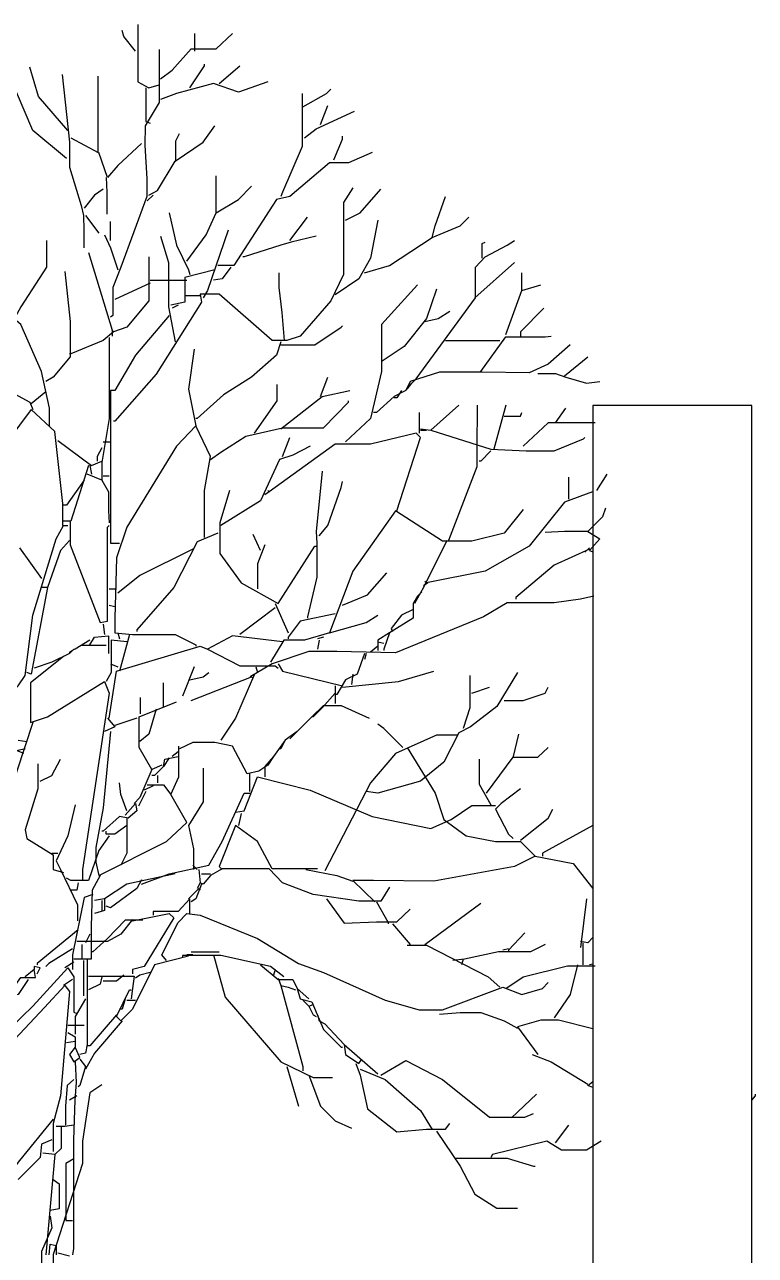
# Model space of a CAD drawing. Header units: centimetres. Extents: x -3096 to 17897, y -3131 to 15798.
# Drawn here: x 6250.5 to 6525.9, y -2701.6 to -2237.8 of the extents above; entities that cross this region are included whole.
import ezdxf

# ---------------------------------------------------------------- set-up
doc = ezdxf.new("R2010")
doc.units = ezdxf.units.CM

msp = doc.modelspace()

# ---------------------------------------------------------------- linework, layer by layer
at = {"color": 84}
for points in [[(6292.27, -2247.76), (6287.84, -2242.22), (6287.29, -2240.01)], [(6293.1, -2237.79), (6293.1, -2259.38), (6297.25, -2261.6), (6301.13, -2260.49)], [(6301.68, -2258.28), (6306.11, -2254.96), (6313.31, -2246.93), (6322.72, -2246.93), (6328.81, -2241.11)], [(6314.69, -2247.76), (6314.69, -2241.11)], [(6301.13, -2247.2), (6301.13, -2267.14), (6295.87, -2275.99), (6295.73, -2283.19), (6296.49, -2295.93), (6296.49, -2302.57), (6286.73, -2329.15), (6283.69, -2336.9), (6283.69, -2347.42), (6282.86, -2347.97)], [(6266.8, -2277.66), (6255.73, -2264.92), (6252.41, -2253.85)], [(6312.76, -2261.6), (6318.29, -2253.29), (6318.29, -2252.74)], [(6323.83, -2259.94), (6331.58, -2253.29)], [(6264.59, -2256.62), (6267.35, -2282.08), (6267.35, -2291.5), (6271.78, -2305.89), (6272.61, -2309.77), (6272.75, -2315.3), (6272.75, -2321.95)], [(6267.91, -2280.42), (6278.15, -2285.96), (6278.15, -2257.17)], [(6266.25, -2288.18), (6253.51, -2277.66), (6247.42, -2263.26), (6247.42, -2261.05)], [(6296.15, -2261.6), (6296.15, -2274.33), (6297.81, -2274.89)], [(6342.1, -2259.38), (6331.03, -2263.26), (6321.61, -2259.94), (6307.77, -2263.81), (6301.68, -2266.03)], [(6355.39, -2268.8), (6364.25, -2263.81), (6365.91, -2262.15)], [(6355.11, -2263.81), (6355.11, -2283.75), (6347.64, -2300.91), (6347.08, -2302.57)], [(6355.94, -2280.42), (6360.37, -2277.1), (6374.77, -2270.46)], [(6362.03, -2275.44), (6364.8, -2268.24)], [(6297.25, -2302.02), (6300.57, -2300.36), (6307.22, -2289.28), (6317.74, -2282.08), (6322.17, -2275.99)], [(6307.5, -2289.28), (6307.5, -2281.53), (6308.88, -2278.76)], [(6367.01, -2288.73), (6370.34, -2280.98), (6370.34, -2279.87)], [(6294.48, -2282.64), (6285.63, -2290.94), (6281.75, -2295.37), (6278.43, -2285.96)], [(6381.41, -2285.96), (6372.55, -2289.84), (6365.35, -2289.84), (6350.4, -2302.57), (6345.42, -2303.68), (6329.37, -2328.59), (6323.28, -2328.59)], [(6281.2, -2295.37), (6281.47, -2300.91), (6281.47, -2309.21)], [(6322.72, -2308.66), (6322.72, -2294.82)], [(6280.09, -2299.8), (6276.77, -2302.02), (6272.89, -2307)], [(6374.21, -2299.25), (6370.61, -2304.79), (6370.61, -2331.91), (6365.91, -2341.88), (6354.28, -2355.17), (6349.3, -2356.83), (6343.76, -2356.83), (6323.83, -2339.39), (6316.63, -2339.39), (6317.18, -2342.43), (6300.02, -2369.56), (6284.52, -2387.28), (6283.96, -2387.28)], [(6311.65, -2326.93), (6318.85, -2316.97), (6322.72, -2308.66), (6331.03, -2303.68), (6336.01, -2298.69)], [(6371.44, -2311.43), (6376.98, -2308.66), (6384.73, -2299.8)], [(6298.91, -2302.02), (6296.7, -2304.23)], [(6404.11, -2318.07), (6405.22, -2313.64), (6409.09, -2302.57)], [(6305, -2308.66), (6307.77, -2320.84), (6312.2, -2330.25), (6312.76, -2331.91)], [(6273.45, -2309.77), (6278.43, -2316.41)], [(6282.86, -2319.18), (6282.86, -2311.98)], [(6350.4, -2319.18), (6357.05, -2310.32)], [(6383.62, -2311.43), (6380.86, -2325.82), (6376.43, -2333.58), (6367.57, -2339.67)], [(6378.64, -2331.36), (6388.05, -2328.59), (6404.11, -2318.07), (6414.63, -2313.64), (6417.95, -2310.32)], [(6280.64, -2316.97), (6282.86, -2321.95), (6285.63, -2330.25)], [(6301.68, -2317.52), (6304.73, -2327.49), (6304.73, -2344.1), (6307.22, -2357.38)], [(6327.15, -2315.3), (6319.4, -2338.01), (6317.74, -2340.77)], [(6360.37, -2317.52), (6350.96, -2319.73), (6347.08, -2320.84), (6333.24, -2325.27), (6332.69, -2325.27)], [(6258.77, -2319.18), (6258.77, -2329.15), (6249.08, -2344.1), (6246.87, -2347.97)], [(6394.7, -2375.1), (6396.36, -2372.89), (6398.02, -2371.23), (6420.44, -2340.77), (6420.44, -2329.15), (6424.04, -2325.27), (6432.35, -2320.84), (6435.12, -2319.18)], [(6422.94, -2325.82), (6422.94, -2320.29), (6424.04, -2319.73)], [(6274.55, -2323.61), (6283.41, -2352.95), (6283.41, -2355.17)], [(6297.25, -2325.27), (6297.25, -2341.88), (6288.95, -2351.85), (6283.96, -2353.51), (6283.41, -2352.95)], [(6420.17, -2340.77), (6435.12, -2327.49)], [(6265.69, -2330.81), (6267.63, -2349.63), (6267.63, -2362.92), (6261.26, -2370.67), (6258.5, -2372.33)], [(6322.17, -2330.25), (6310.82, -2333.02), (6310.82, -2342.43), (6305.56, -2343.54)], [(6328.26, -2329.15), (6324.94, -2333.58), (6321.61, -2334.13)], [(6348.47, -2356.83), (6347.5, -2346.31), (6346.46, -2336.9), (6346.46, -2331.36)], [(6437.88, -2338.01), (6437.88, -2331.36)], [(6297.81, -2335.24), (6284.52, -2341.33)], [(6297.81, -2334.13), (6311.65, -2334.13)], [(6398.57, -2335.79), (6385.01, -2350.74), (6385.01, -2368.46), (6380.86, -2386.17), (6371.44, -2395.03)], [(6431.79, -2354.61), (6437.88, -2338.01), (6445.08, -2335.79)], [(6316.63, -2339.94), (6311.09, -2339.94)], [(6405.77, -2337.45), (6401.9, -2348.52), (6393.59, -2359.04), (6385.29, -2364.58)], [(6308.33, -2343.54), (6306.11, -2344.65)], [(6401.34, -2349.63), (6406.33, -2348.52), (6410.75, -2345.76)], [(6446.19, -2344.65), (6437.33, -2353.51), (6437.33, -2355.17)], [(6259.88, -2388.94), (6259.88, -2382.3), (6256.84, -2368.46), (6249.08, -2350.74), (6245.76, -2347.97), (6242.99, -2349.08)], [(6305, -2347.42), (6292.27, -2362.37), (6284.52, -2375.65), (6282.86, -2375.65)], [(6347.08, -2358.49), (6359.82, -2358.49), (6369.78, -2351.85), (6370.34, -2351.29)], [(6283.96, -2353.51), (6280.09, -2356.83), (6267.91, -2361.81), (6267.35, -2361.81)], [(6282.3, -2355.72), (6282.3, -2386.17), (6279.54, -2402.78), (6279.54, -2409.43), (6274, -2407.21)], [(6422.38, -2368.46), (6431.79, -2355.45), (6446.74, -2355.45), (6448.96, -2355.17)], [(6314.42, -2360.15), (6312.2, -2375.1), (6314.97, -2388.94)], [(6347.08, -2357.38), (6345.42, -2362.37), (6336.01, -2370.67), (6325.49, -2377.32), (6315.52, -2386.17), (6314.97, -2386.17)], [(6456.16, -2358.49), (6447.85, -2365.69), (6440.65, -2369.01), (6422.94, -2368.73), (6406.88, -2368.73), (6395.81, -2372.33), (6394.14, -2375.65), (6389.72, -2377.87), (6383.07, -2383.96), (6381.96, -2383.96)], [(6409.09, -2356.83), (6429.58, -2356.83)], [(6211.71, -2405.55), (6211.71, -2383.41), (6220.85, -2362.92), (6252.41, -2380.08), (6253.51, -2382.85)], [(6453.94, -2370.12), (6462.8, -2362.92)], [(6443.97, -2369.29), (6450.62, -2369.29), (6454.49, -2370.67), (6462.25, -2372.89), (6467.23, -2372.33)], [(6337.12, -2391.71), (6345.7, -2379.53), (6345.7, -2373.44)], [(6362.03, -2377.87), (6364.8, -2370.67)], [(6258.5, -2376.21), (6252.96, -2380.64)], [(6282.86, -2375.65), (6282.86, -2414.96), (6282.86, -2433.24), (6286.18, -2433.24)], [(6347.08, -2390.05), (6362.59, -2377.87), (6373.11, -2375.65)], [(6392.48, -2375.65), (6390.82, -2378.42), (6389.72, -2378.42)], [(6264.86, -2426.59), (6264.86, -2418.29), (6261.82, -2391.16), (6252.96, -2382.85), (6239.67, -2400.57), (6239.12, -2400.57)], [(6320.51, -2401.68), (6324.38, -2398.91), (6333.79, -2392.82), (6347.64, -2389.77), (6363.14, -2389.77), (6372.55, -2380.08), (6372.55, -2379.53)], [(6414.08, -2381.19), (6403.56, -2390.6), (6426.26, -2397.8), (6439.55, -2398.35), (6450.06, -2398.35), (6461.14, -2393.93), (6461.69, -2393.37)], [(6421, -2381.19), (6420.86, -2397.8), (6420.86, -2404.45), (6410.2, -2432.13)], [(6431.79, -2381.19), (6427.36, -2397.8)], [(6450.62, -2387.84), (6454.49, -2382.3)], [(6399.13, -2383.96), (6399.13, -2391.71)], [(6431.24, -2385.34), (6437.33, -2385.34), (6437.88, -2383.96)], [(6465.57, -2387.84), (6447.85, -2387.84), (6438.44, -2396.69)], [(6318.29, -2431.02), (6318.29, -2413.3), (6320.51, -2400.57), (6314.97, -2388.94), (6307.77, -2396.69), (6288.95, -2427.15), (6285.07, -2438.77), (6284.52, -2461.47), (6284.52, -2467.01), (6291.16, -2467.56), (6307.22, -2467.56), (6314.97, -2471.44), (6314.97, -2471.99)], [(6390.82, -2421.06), (6399.68, -2393.37), (6398.02, -2391.71), (6380.86, -2395.86), (6367.57, -2395.86), (6342.65, -2413.86), (6342.1, -2413.3)], [(6399.68, -2390.05), (6403.56, -2390.6)], [(6399.68, -2390.6), (6401.9, -2390.6)], [(6262.93, -2394.48), (6275.66, -2403.89), (6279.54, -2402.23)], [(6279.54, -2397.25), (6277.87, -2400.57), (6277.87, -2402.23)], [(6280.09, -2395.03), (6282.86, -2395.03)], [(6358.16, -2396.69), (6351.51, -2400.02), (6346.53, -2401.68), (6339.33, -2417.18), (6324.38, -2426.59)], [(6347.64, -2400.57), (6350.4, -2393.37)], [(6426.26, -2398.35), (6422.38, -2402.23), (6421.83, -2402.23)], [(6274.55, -2403.89), (6267.91, -2424.93), (6265.14, -2424.93)], [(6275.11, -2403.89), (6275.66, -2407.21)], [(6362.59, -2406.11), (6360.37, -2428.81), (6360.65, -2433.24), (6360.65, -2445.97), (6357.05, -2460.92), (6357.05, -2461.47)], [(6272.89, -2409.43), (6266.25, -2418.84), (6265.14, -2418.84)], [(6279.54, -2409.43), (6282.03, -2413.86), (6282.03, -2421.06), (6282.3, -2425.48)], [(6280.09, -2407.77), (6282.3, -2407.77)], [(6361.48, -2430.47), (6364.8, -2426.59), (6369.78, -2412.2), (6370.34, -2409.98)], [(6455.6, -2416.63), (6455.6, -2408.32)], [(6466.12, -2413.3), (6470, -2407.21)], [(6327.7, -2413.3), (6324.11, -2425.48), (6324.11, -2437.11), (6332.13, -2448.18), (6345.98, -2455.94), (6359.82, -2434.34), (6360.37, -2434.34)], [(6342.65, -2413.86), (6340.99, -2414.96)], [(6464.59, -2413.89), (6464.46, -2413.86), (6453.94, -2417.73), (6440.65, -2434.34), (6424.04, -2443.76), (6401.9, -2448.18), (6401.34, -2447.63)], [(6438.44, -2420.5), (6431.24, -2429.36), (6419.06, -2432.41), (6407.99, -2432.41), (6390.27, -2421.06), (6374.21, -2443.76), (6365.35, -2467.01), (6355.94, -2469.78), (6348.19, -2469.78), (6343.21, -2478.08)], [(6469.44, -2419.95), (6468.34, -2423.27), (6462.8, -2428.81), (6467.23, -2431.57), (6463.35, -2436), (6464.59, -2436.4)], [(6267.63, -2424.93), (6267.63, -2433.79), (6278.98, -2463.13), (6281.75, -2462.58), (6281.75, -2427.15), (6282.3, -2426.59)], [(6244.1, -2490.82), (6247.98, -2486.94), (6250.74, -2483.07), (6253.51, -2460.37), (6262.37, -2431.57), (6265.14, -2426.59), (6266.8, -2426.59)], [(6323.28, -2429.36), (6315.52, -2432.68), (6306.67, -2449.85), (6292.82, -2465.9), (6292.82, -2466.46)], [(6339.33, -2436), (6336.56, -2429.91)], [(6446.74, -2429.08), (6453.94, -2428.67), (6462.8, -2428.67)], [(6267.35, -2432.13), (6264.03, -2436), (6259.05, -2449.85), (6256.84, -2449.85)], [(6340.99, -2433.79), (6338.22, -2440.99), (6338.22, -2450.4)], [(6409.65, -2432.13), (6400.79, -2449.85), (6397.47, -2455.94)], [(6248.53, -2434.9), (6256.84, -2446.52)], [(6313.86, -2435.45), (6293.93, -2445.42), (6285.63, -2452.06)], [(6463.35, -2435.45), (6450.06, -2441.54), (6435.67, -2453.72), (6435.67, -2454.28)], [(6463.35, -2434.9), (6461.69, -2436.56)], [(6370.34, -2456.49), (6379.75, -2452.61), (6386.95, -2444.31)], [(6402.45, -2448.18), (6400.79, -2449.29)], [(6259.05, -2449.85), (6252.96, -2482.51), (6251.3, -2481.96)], [(6282.3, -2450.4), (6285.07, -2450.4)], [(6465.01, -2453.17), (6460.03, -2454.28), (6450.06, -2455.66), (6432.35, -2455.66), (6423.49, -2460.92), (6390.27, -2474.48), (6368.12, -2474.07), (6357.6, -2474.07), (6343.76, -2478.64), (6335.46, -2483.62)], [(6400.23, -2451.51), (6398.57, -2453.17), (6396.91, -2455.94), (6396.91, -2461.47), (6388.05, -2467.01), (6383.62, -2469.78), (6383.62, -2473.65)], [(6282.3, -2456.49), (6284.52, -2457.04)], [(6344.87, -2457.6), (6331.58, -2467.56)], [(6344.87, -2455.94), (6349.85, -2467.01)], [(6367.57, -2459.81), (6354.28, -2462.58), (6349.85, -2468.67), (6349.85, -2469.22)], [(6365.35, -2467.01), (6379.2, -2463.13), (6383.62, -2460.37)], [(6396.91, -2458.15), (6392.48, -2460.37), (6388.61, -2465.35), (6389.16, -2466.46)], [(6280.09, -2463.69), (6280.64, -2467.56)], [(6285.63, -2467.01), (6286.18, -2469.22)], [(6388.05, -2467.01), (6385.84, -2473.1), (6385.84, -2473.65)], [(6281.2, -2471.72), (6271.78, -2471.72), (6267.35, -2474.21), (6267.35, -2474.76)], [(6275.11, -2469.78), (6269.57, -2473.1)], [(6275.11, -2471.44), (6276.77, -2468.67), (6282.03, -2468.12), (6282.03, -2474.76)], [(6288.95, -2470.33), (6283.13, -2469.78), (6283.13, -2481.96), (6281.2, -2485.28)], [(6290.06, -2467.56), (6286.18, -2481.4)], [(6347.64, -2470.33), (6328.81, -2468.12), (6319.4, -2473.1), (6331.58, -2479.47), (6344.87, -2479.47), (6345.98, -2480.3)], [(6363.14, -2468.67), (6360.92, -2469.22)], [(6361.48, -2469.78), (6360.92, -2473.1)], [(6383.62, -2470.33), (6385.84, -2470.89)], [(6265.14, -2475.87), (6252.68, -2485.83), (6252.68, -2500.78), (6259.05, -2498.57), (6280.64, -2485.28), (6282.3, -2489.71), (6272.34, -2556.15), (6272.34, -2560.03)], [(6269.02, -2473.1), (6267.35, -2474.76), (6260.71, -2478.08), (6254.07, -2480.3)], [(6282.3, -2499.12), (6285.07, -2481.4), (6316.63, -2471.99), (6319.4, -2473.1)], [(6378.64, -2474.76), (6375.87, -2482.51), (6371.44, -2484.73), (6368.12, -2490.26), (6367.57, -2490.26)], [(6379.2, -2474.76), (6378.64, -2476.98)], [(6383.62, -2471.99), (6380.86, -2474.21)], [(6282.86, -2478.64), (6285.63, -2479.74)], [(6314.42, -2479.74), (6309.99, -2490.82)], [(6337.67, -2479.74), (6338.22, -2481.96)], [(6345.98, -2478.64), (6347.64, -2481.4), (6370.34, -2486.94)], [(6312.76, -2484.73), (6317.74, -2483.62), (6319.95, -2481.96)], [(6313.31, -2492.48), (6336.01, -2483.62), (6336.56, -2484.17)], [(6337.12, -2482.51), (6329.92, -2499.12), (6324.38, -2507.43)], [(6370.34, -2487.5), (6391.38, -2485.28), (6404.66, -2481.4)], [(6374.21, -2482.51), (6373.66, -2486.39)], [(6436.22, -2481.96), (6428.47, -2494.69), (6418.51, -2502.44), (6414.08, -2504.66), (6408.54, -2515.73), (6399.68, -2522.93), (6383.62, -2527.36), (6379.2, -2526.81)], [(6418.23, -2483.07), (6418.23, -2495.25), (6415.74, -2503)], [(6302.79, -2494.69), (6302.79, -2485.83)], [(6367.57, -2489.71), (6362.59, -2495.25), (6359.26, -2498.57), (6358.71, -2498.57)], [(6367.57, -2486.94), (6367.57, -2493.59)], [(6419.06, -2489.71), (6425.7, -2487.5)], [(6431.24, -2492.48), (6438.44, -2492.48), (6446.74, -2489.71), (6447.85, -2487.5)], [(6302.24, -2516.84), (6298.36, -2518.5), (6293.65, -2510.2), (6293.65, -2498.57), (6307.77, -2493.03)], [(6294.21, -2497.46), (6294.21, -2491.37)], [(6350.4, -2506.87), (6358.71, -2498.57), (6363.14, -2494.42), (6369.78, -2494.42), (6380.3, -2499.12)], [(6281.75, -2499.12), (6284.52, -2502.44), (6280.64, -2504.11)], [(6292.82, -2499.12), (6284.52, -2501.89)], [(6300.02, -2495.8), (6297.25, -2505.21), (6293.93, -2507.98)], [(6253.51, -2500.78), (6241.33, -2537.88), (6241.89, -2538.99)], [(6282.86, -2504.11), (6280.09, -2532.9), (6277.32, -2547.84), (6277.32, -2553.38), (6278.43, -2558.36), (6303.9, -2545.63), (6311.65, -2538.43), (6305.56, -2527.91), (6308.6, -2521.27), (6308.6, -2509.64)], [(6353.17, -2504.11), (6348.74, -2507.43), (6344.31, -2513.52), (6340.99, -2517.39), (6340.99, -2521.27)], [(6393.04, -2510.2), (6385.84, -2503), (6383.62, -2501.34)], [(6247.98, -2507.43), (6251.3, -2507.98)], [(6344.31, -2513.52), (6342.1, -2516.84), (6338.78, -2519.05), (6334.35, -2520.16), (6328.81, -2509.64), (6322.17, -2508.26), (6313.86, -2508.26), (6308.88, -2510.75)], [(6348.74, -2507.43), (6347.08, -2510.75), (6346.53, -2510.75)], [(6413.52, -2505.49), (6405.77, -2505.49), (6390.27, -2512.41), (6380.86, -2523.48), (6363.69, -2556.7)], [(6434.56, -2514.07), (6436.78, -2505.21)], [(6250.19, -2512.41), (6247.42, -2511.3), (6250.19, -2510.75), (6250.74, -2510.75)], [(6305, -2514.07), (6302.79, -2517.39), (6303.34, -2514.62), (6308.33, -2513.52)], [(6308.33, -2511.86), (6306.11, -2513.52)], [(6394.7, -2510.2), (6405.22, -2527.36), (6408.54, -2537.33), (6416.84, -2543.42), (6427.92, -2545.63), (6437.33, -2545.63), (6442.87, -2551.17), (6435.12, -2555.04), (6404.66, -2560.58), (6381.96, -2560.3), (6374.21, -2560.3), (6382.52, -2568.33)], [(6424.6, -2527.36), (6434.56, -2513.79), (6443.97, -2513.79), (6447.85, -2510.2)], [(6255.45, -2516.29), (6255.45, -2525.7), (6250.74, -2541.2), (6251.3, -2544.52), (6261.26, -2550.61), (6261.26, -2556.15), (6265.14, -2557.26)], [(6256.28, -2522.93), (6260.71, -2520.71), (6264.03, -2514.62)], [(6302.79, -2517.39), (6299.47, -2520.71), (6298.36, -2520.71)], [(6317.74, -2517.95), (6317.74, -2530.68), (6312.2, -2539.54), (6314.14, -2548.4), (6314.14, -2556.15)], [(6421.83, -2514.62), (6421.83, -2524.04), (6426.26, -2531.79)], [(6298.36, -2518.5), (6293.93, -2529.02), (6291.72, -2531.23)], [(6300.57, -2520.71), (6300.57, -2523.48)], [(6329.92, -2534.56), (6333.24, -2534), (6338.22, -2521.27), (6358.16, -2526.25), (6381.41, -2536.22), (6403.56, -2540.65), (6411.31, -2537.33), (6419.06, -2532.07), (6427.92, -2532.07)], [(6335.18, -2520.16), (6335.18, -2526.81)], [(6288.95, -2534), (6286.73, -2527.91), (6286.18, -2523.48)], [(6296.15, -2526.81), (6293.38, -2532.34)], [(6294.48, -2561.69), (6305, -2557.81), (6319.95, -2554.49), (6324.94, -2545.63), (6333.24, -2527.36), (6335.46, -2527.36)], [(6298.91, -2524.59), (6295.59, -2526.25)], [(6296.7, -2524.31), (6302.79, -2524.31), (6305.56, -2527.91)], [(6437.33, -2525.7), (6430.13, -2531.23), (6427.92, -2533.45), (6432.9, -2542.86), (6434.56, -2544.52)], [(6269.57, -2531.79), (6266.8, -2543.42), (6262.37, -2552.83), (6264.03, -2556.15), (6270.4, -2569.44), (6270.4, -2575.53)], [(6288.39, -2535.66), (6292.27, -2531.23), (6292.82, -2534), (6289.5, -2536.77), (6286.18, -2536.22), (6280.09, -2541.75), (6279.54, -2541.75)], [(6288.95, -2536.77), (6288.95, -2550.06), (6286.73, -2554.49)], [(6332.13, -2535.11), (6331.03, -2539.54)], [(6437.33, -2545.08), (6447.85, -2536.77), (6449.51, -2533.45)], [(6288.95, -2539.54), (6284.52, -2542.86), (6281.2, -2542.86), (6281.2, -2541.75)], [(6360.92, -2555.87), (6343.76, -2555.87), (6338.22, -2545.63), (6329.92, -2539.54), (6323.83, -2555.04), (6324.94, -2556.15)], [(6464.59, -2539.64), (6445.64, -2550.06), (6445.64, -2551.17)], [(6282.3, -2543.42), (6278.43, -2548.95), (6274.55, -2560.3), (6267.91, -2560.3), (6266.25, -2559.47)], [(6260.71, -2550.06), (6262.93, -2550.06)], [(6313.86, -2554.49), (6315.52, -2556.15)], [(6442.87, -2551.17), (6457.26, -2553.94), (6464.59, -2563.35)], [(6278.98, -2558.36), (6275.94, -2563.9), (6275.52, -2577.74), (6275.52, -2589.92), (6269.02, -2589.92)], [(6307.22, -2557.81), (6288.95, -2561.69), (6280.64, -2567.22), (6280.64, -2571.65), (6276.77, -2572.76)], [(6294.48, -2560.03), (6292.82, -2563.35), (6282.86, -2570.55), (6281.2, -2569.99)], [(6316.08, -2556.15), (6316.63, -2561.13), (6315.52, -2563.35)], [(6388.05, -2562.79), (6384.73, -2568.05), (6376.43, -2568.05), (6359.26, -2565.56), (6347.64, -2561.13), (6342.65, -2555.87), (6324.94, -2555.87), (6320.51, -2558.36), (6317.74, -2561.69), (6316.63, -2561.13)], [(6317.18, -2557.81), (6320.51, -2557.81)], [(6356.5, -2556.15), (6368.12, -2558.36), (6374.21, -2560.58)], [(6270.68, -2561.13), (6270.12, -2563.9), (6267.91, -2563.9)], [(6312.2, -2567.22), (6316.08, -2563.35), (6316.63, -2563.9)], [(6317.18, -2561.69), (6314.97, -2567.22), (6313.31, -2568.33)], [(6276.21, -2565.56), (6272.89, -2566.67), (6268.46, -2588.26), (6268.46, -2593.8)], [(6280.64, -2567.22), (6276.77, -2567.78)], [(6279.54, -2567.78), (6279.54, -2571.65)], [(6312.76, -2572.76), (6312.76, -2567.22), (6308.33, -2571.93), (6298.91, -2571.93), (6298.91, -2573.31)], [(6364.25, -2567.22), (6370.89, -2576.36), (6383.07, -2575.94), (6390.82, -2575.94), (6395.81, -2571.1)], [(6383.07, -2568.33), (6387.5, -2576.08), (6387.5, -2576.64)], [(6401.34, -2584.39), (6422.38, -2568.88)], [(6462.25, -2567.22), (6460.03, -2585.49)], [(6291.16, -2575.53), (6305, -2572.76), (6306.67, -2574.42), (6295.59, -2592.69), (6291.16, -2593.8), (6291.16, -2595.46)], [(6303.9, -2590.48), (6302.24, -2588.26), (6308.33, -2576.08), (6311.65, -2572.76), (6316.63, -2573.31), (6338.22, -2582.17), (6353.73, -2591.58), (6363.14, -2594.91), (6386.39, -2605.43), (6399.13, -2609.02), (6407.99, -2609.02), (6430.69, -2600.44), (6437.88, -2603.21), (6445.64, -2601), (6447.85, -2598.78)], [(6291.16, -2574.97), (6286.73, -2580.51), (6281.75, -2583.28), (6270.12, -2583.28)], [(6295.04, -2575.25), (6288.39, -2575.25), (6281.75, -2582.17), (6276.21, -2587.16), (6275.66, -2587.16)], [(6389.16, -2576.64), (6395.81, -2584.39)], [(6270.68, -2578.85), (6255.17, -2591.58), (6255.17, -2592.14)], [(6275.11, -2580.51), (6273.45, -2583.83)], [(6438.99, -2579.96), (6432.9, -2586.6), (6432.9, -2587.16)], [(6464.59, -2581.76), (6462.8, -2583.83), (6460.03, -2583.28)], [(6268.46, -2586.05), (6259.6, -2591.58), (6258.5, -2592.69)], [(6272.06, -2584.39), (6272.06, -2589.92)], [(6313.31, -2587.16), (6322.17, -2587.16), (6323.83, -2587.16)], [(6394.7, -2584.66), (6401.9, -2584.66), (6425.15, -2596.57), (6429.58, -2600.44)], [(6446.74, -2584.39), (6441.21, -2587.16), (6429.03, -2587.16), (6416.29, -2589.92), (6411.86, -2590.48)], [(6432.9, -2586.05), (6430.69, -2586.6)], [(6460.86, -2583.83), (6460.86, -2592.14)], [(6269.02, -2591.03), (6265.69, -2593.25)], [(6274, -2589.92), (6274, -2622.04), (6273.45, -2625.36), (6271.23, -2625.91)], [(6272.61, -2590.48), (6272.61, -2603.76)], [(6312.2, -2588.82), (6299.47, -2592.14), (6291.16, -2608.75), (6286.73, -2613.18), (6285.07, -2611.52), (6290.06, -2601.55), (6290.61, -2601.55)], [(6348.19, -2596.57), (6343.21, -2592.69), (6324.38, -2588.54), (6309.99, -2588.54), (6309.99, -2589.37)], [(6313.86, -2588.26), (6311.65, -2588.26)], [(6321.61, -2588.26), (6326.04, -2604.32), (6347.08, -2628.68), (6359.26, -2634.49), (6366.46, -2634.49)], [(6339.33, -2592.14), (6345.98, -2597.67), (6351.51, -2597.67), (6353.17, -2601), (6354.28, -2604.87), (6358.71, -2605.98), (6363.14, -2616.5), (6369.78, -2623.14), (6370.34, -2623.14)], [(6415.74, -2589.92), (6415.18, -2592.14)], [(6431.79, -2601), (6438.44, -2596.57), (6455.05, -2592.41), (6465.57, -2592.41)], [(6458.92, -2592.14), (6456.16, -2603.21), (6450.06, -2612.07)], [(6464.59, -2591.83), (6463.35, -2592.14)], [(6234.13, -2620.93), (6236.9, -2623.7), (6253.51, -2607.64), (6266.8, -2593.25), (6269.02, -2596.57), (6269.02, -2609.86), (6270.12, -2610.41)], [(6251.85, -2597.67), (6247.98, -2603.21), (6244.1, -2603.76), (6249.08, -2596.84), (6254.62, -2596.84), (6254.07, -2593.8), (6250.74, -2596.57), (6250.74, -2597.12)], [(6255.17, -2595.46), (6256.28, -2593.25), (6254.07, -2592.69), (6254.07, -2593.8)], [(6274.55, -2596.29), (6291.72, -2596.29), (6291.16, -2601), (6290.61, -2604.87)], [(6279.54, -2596.57), (6278.98, -2599.34), (6274.55, -2601.55)], [(6287.84, -2596.01), (6285.07, -2598.23), (6280.09, -2598.23)], [(6297.81, -2594.91), (6293.93, -2596.01), (6292.27, -2597.12)], [(6344.87, -2593.8), (6344.31, -2596.01)], [(6345.98, -2597.12), (6347.08, -2599.89), (6349.85, -2600.44), (6352.62, -2601.55)], [(6236.35, -2627.57), (6239.12, -2628.13), (6257.94, -2608.19), (6265.69, -2599.89), (6267.35, -2602.1), (6264.03, -2641.41), (6261.26, -2651.93), (6261.26, -2662.45)], [(6268.46, -2597.67), (6265.14, -2599.89)], [(6347.08, -2599.89), (6355.39, -2630.34), (6355.39, -2632)], [(6353.17, -2601), (6357.6, -2604.87)], [(6273.45, -2604.87), (6269.57, -2611.52), (6269.57, -2618.16)], [(6288.39, -2604.87), (6287.29, -2608.75), (6286.18, -2608.75)], [(6288.95, -2605.43), (6292.27, -2605.43)], [(6355.39, -2605.43), (6357.6, -2607.64), (6359.26, -2607.09)], [(6285.07, -2610.96), (6275.11, -2622.59), (6274, -2622.59)], [(6357.6, -2607.64), (6359.26, -2610.96), (6360.37, -2611.52)], [(6360.92, -2610.96), (6361.48, -2613.18), (6363.69, -2614.28), (6370.89, -2622.04), (6371.44, -2625.91), (6376.43, -2629.23), (6377.53, -2627.57)], [(6406.88, -2610.69), (6414.63, -2609.99), (6422.38, -2609.99), (6431.24, -2613.18), (6436.22, -2615.95)], [(6266.8, -2614.84), (6272.89, -2614.84)], [(6287.29, -2613.18), (6276.77, -2625.36), (6273.45, -2631.45)], [(6464.59, -2616.21), (6451.73, -2612.9), (6445.08, -2612.9), (6436.22, -2615.39), (6443.97, -2625.91)], [(6266.8, -2617.61), (6269.57, -2619.27), (6269.57, -2623.14)], [(6269.57, -2620.93), (6266.25, -2621.48)], [(6269.57, -2623.14), (6267.35, -2625.91), (6269.02, -2628.68), (6271.23, -2627.02), (6269.57, -2623.14)], [(6370.89, -2622.04), (6383.62, -2633.11)], [(6269.57, -2628.68), (6269.85, -2636.43), (6269.43, -2643.08), (6268.95, -2658.02), (6268.95, -2699), (6268.53, -2701.37)], [(6271.23, -2627.57), (6273.45, -2630.34), (6271.23, -2637.54), (6270.68, -2638.09)], [(6375.32, -2629.23), (6376.98, -2633.66), (6379.75, -2646.4), (6390.82, -2654.98), (6401.9, -2654.01), (6409.09, -2654.01), (6410.75, -2651.93)], [(6384.73, -2633.66), (6394.14, -2628.13), (6407.99, -2635.32), (6425.7, -2649.44), (6438.99, -2649.44), (6442.31, -2648.06)], [(6441.76, -2625.91), (6448.96, -2628.68), (6462.8, -2636.99)], [(6349.3, -2630.34), (6353.73, -2645.29)], [(6357.6, -2633.66), (6362.03, -2645.29), (6367.57, -2650.83), (6373.66, -2653.6)], [(6376.98, -2631.45), (6386.39, -2635.32), (6399.68, -2646.95), (6404.11, -2654.15)], [(6279.59, -2637.24), (6275.11, -2640.31), (6272.34, -2658.58), (6272.34, -2666.88), (6261.26, -2701.21), (6261.26, -2732.22), (6260.44, -2746.61), (6260.44, -2768.76), (6260.44, -2768.76)], [(6269.02, -2635.32), (6266.52, -2637.54), (6265.83, -2645.29), (6265.83, -2652.49)], [(6464.59, -2638.28), (6462.8, -2637.54), (6464.59, -2636.05)], [(6270.12, -2641.41), (6267.35, -2643.08)], [(6434.01, -2649.72), (6443.42, -2640.86)], [(6524.59, -2643.03), (6525.92, -2641.41), (6525.92, -2640.86)], [(6261.26, -2650.27), (6248.53, -2665.78), (6239.12, -2677.96), (6233.58, -2680.72)], [(6269.02, -2652.49), (6265.69, -2653.04), (6262.37, -2653.04)], [(6450.62, -2659.13), (6455.6, -2652.49)], [(6264.31, -2653.04), (6264.31, -2661.35), (6261.82, -2663.56), (6257.39, -2663.01)], [(6405.77, -2654.7), (6414.63, -2667.99), (6420.17, -2678.51), (6428.47, -2683.77), (6436.22, -2683.77)], [(6260.71, -2658.02), (6256.84, -2659.69), (6256.28, -2664.67), (6247.98, -2672.97)], [(6467.78, -2658.58), (6462.25, -2661.9), (6452.83, -2661.9), (6447.3, -2658.58), (6426.81, -2663.56), (6426.26, -2664.67)], [(6261.82, -2663.56), (6258.47, -2701.37)], [(6269.02, -2665.22), (6265.97, -2666.88), (6265.97, -2688.48), (6268.46, -2688.48)], [(6412.97, -2664.95), (6432.35, -2664.95), (6442.31, -2667.99), (6442.87, -2667.99)], [(6261.26, -2672.97), (6263.48, -2674.63), (6263.48, -2684.05), (6260.16, -2684.6)], [(6260.16, -2686.81), (6260.71, -2691.24), (6256.84, -2700.1), (6256.84, -2723.91), (6256.56, -2732.77), (6256.56, -2746.06), (6255.73, -2746.06)], [(6259.69, -2701.37), (6260.16, -2697.33), (6262.37, -2697.89), (6262.37, -2701.37)], [(6262.93, -2700.66), (6267.35, -2701.76)], [(6265.14, -2701.21), (6265.14, -2701.37)]]:
    msp.add_lwpolyline(points, dxfattribs=at)
msp.add_lwpolyline([(6524.59, -2981.37), (6524.59, -2381.37), (6464.59, -2381.37), (6464.59, -2981.37)])

doc.saveas('drawing.dxf')
